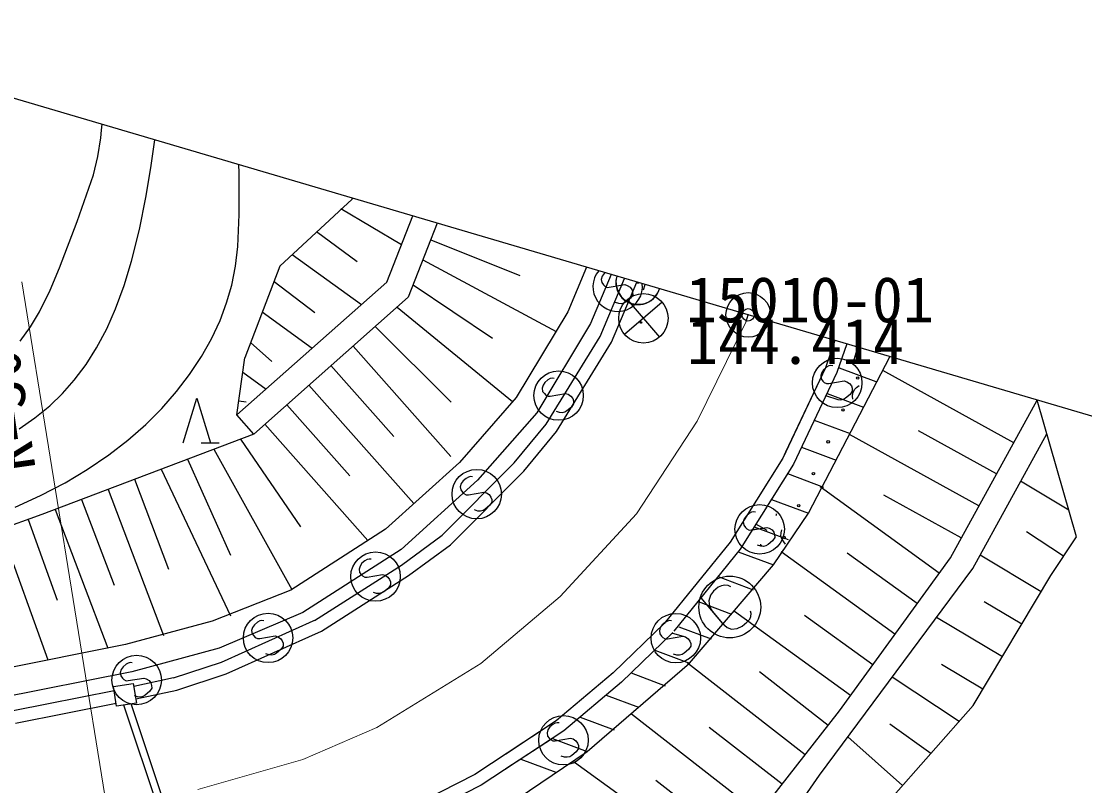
# Model space of a CAD drawing. Units: millimetres, scale not verified. Extents: x 40000 to 680000, y 20000 to 380000.
# Drawn here: x 129712 to 172494, y 295228 to 326002 of the extents above; entities that cross this region are included whole.
import ezdxf
from ezdxf.enums import TextEntityAlignment as Align

# ---------------------------------------------------------------- set-up
doc = ezdxf.new("R2010")
doc.units = ezdxf.units.MM
doc.header["$LTSCALE"] = 1000
doc.header["$PDMODE"] = 32
doc.header["$PDSIZE"] = 500
doc.linetypes.add('CHAIN', pattern=[18.5, 12, -1.5, 3.5, -1.5])
for name, color, linetype, lineweight in [('M-BGD', 7, 'Continuous', 25), ('M-BMK', 2, 'CHAIN', 13), ('M-BMK-HTXT', 7, 'Continuous', 13), ('M-BMK-ROW', 30, 'Continuous', 25), ('M-BMK-SRVR', 3, 'Continuous', 25)]:
    doc.layers.add(name, color=color, linetype=linetype, lineweight=lineweight)
doc.layers.add('M-OTRS', color=6, linetype='Continuous')
doc.styles.add('ＭＳ ゴシック', font='')
doc.styles.get('ＭＳ ゴシック').set_extended_font_data('MS Gothic')

msp = doc.modelspace()

# ---------------------------------------------------------------- linework, layer by layer
at = {"layer": 'M-BGD'}
for p, q in [((132945, 321616), (132967, 321853)), ((132791, 320556), (132910, 321310)), ((132910, 321310), (132945, 321616)), ((134918, 320105), (135079, 321230)), ((132614, 319822), (132791, 320556)), ((134721, 318911), (134918, 320105)), ((138475, 319916), (138470, 320229)), ((131963, 317939), (132614, 319822)), ((138480, 319537), (138475, 319916)), ((138481, 318228), (138480, 319537)), ((134465, 317615), (134721, 318911)), ((143030, 318836), (140115, 316146)), ((143030, 318836), (143042, 318880)), ((142565, 318463), (145011, 317019)), ((131256, 316078), (131963, 317939)), ((138421, 316930), (138481, 318228)), ((144414, 315494), (145460, 318166)), ((134152, 316339), (134465, 317615)), ((141585, 317536), (143223, 316326)), ((146447, 317875), (145279, 314890)), ((146186, 317207), (149771, 315773)), ((138330, 316147), (138421, 316930)), ((140605, 316610), (143404, 314600)), ((133857, 315371), (134152, 316339)), ((145870, 316400), (151224, 313516)), ((130874, 315174), (131256, 316078)), ((138180, 315384), (138330, 316147)), ((140115, 316146), (138699, 312454)), ((152453, 316102), (151700, 314304)), ((153442, 315810), (152616, 313839)), ((153079, 315741), (153043, 315613)), ((153157, 315851), (153079, 315741)), ((153195, 315883), (153157, 315851)), ((133506, 314422), (133857, 315371)), ((137973, 314664), (138180, 315384)), ((138383, 310153), (144414, 315494)), ((139879, 315531), (141528, 314275)), ((145476, 315393), (148673, 313243)), ((152999, 313317), (153984, 315650)), ((153043, 315613), (153063, 315487)), ((153063, 315487), (153133, 315395)), ((153133, 315395), (153184, 315341)), ((153184, 315341), (153279, 315290)), ((153368, 315292), (153989, 315399)), ((153456, 313081), (154479, 315504)), ((153989, 315399), (154092, 315368)), ((154092, 315368), (154203, 315297)), ((154745, 315192), (154812, 315406)), ((130444, 314308), (130874, 315174)), ((145279, 314890), (139063, 309385)), ((153279, 315290), (153368, 315292)), ((154203, 315297), (154272, 315199)), ((154310, 314989), (154219, 314855)), ((154272, 315199), (154306, 315103)), ((154306, 315103), (154310, 314989)), ((137707, 313961), (137973, 314664)), ((144835, 314497), (149476, 310691)), ((153745, 314636), (153617, 314680)), ((153854, 314630), (153745, 314636)), ((153956, 314656), (153854, 314630)), ((154042, 314708), (153956, 314656)), ((155494, 314692), (153985, 313395)), ((154219, 314855), (154042, 314708)), ((154091, 314798), (155388, 313289)), ((130082, 313698), (130444, 314308)), ((133150, 313627), (133506, 314422)), ((139407, 314300), (141421, 312843)), ((151700, 314304), (149616, 310852)), ((158874, 313918), (158956, 314183)), ((129667, 313118), (130082, 313698)), ((132739, 312857), (133150, 313627)), ((137359, 313217), (137707, 313961)), ((143947, 313710), (147002, 310665)), ((152616, 313839), (150447, 310245)), ((136962, 312509), (137359, 313217)), ((150824, 309789), (152999, 313317)), ((132316, 312186), (132739, 312857)), ((138935, 313069), (139793, 312304)), ((143059, 312924), (146990, 308486)), ((151242, 309491), (153456, 313081)), ((162440, 313155), (162064, 312054)), ((162440, 313155), (162064, 312054)), ((162920, 313013), (162528, 311866)), ((162920, 313013), (162528, 311866)), ((163162, 312218), (163369, 312867)), ((136484, 311783), (136962, 312509)), ((138383, 310153), (138699, 312454)), ((161387, 306197), (164651, 312498)), ((131843, 311551), (132316, 312186)), ((142171, 312138), (144699, 309283)), ((162064, 312054), (160343, 308419)), ((161989, 311976), (161912, 311866)), ((161989, 311976), (161912, 311866)), ((162108, 312075), (161989, 311976)), ((162108, 312075), (161989, 311976)), ((162202, 312127), (162108, 312075)), ((162202, 312127), (162108, 312075)), ((162282, 312148), (162202, 312127)), ((162282, 312148), (162202, 312127)), ((162363, 312137), (162282, 312148)), ((162363, 312137), (162282, 312148)), ((162616, 312050), (164092, 311498)), ((169640, 309036), (164369, 311941)), ((131375, 311016), (131843, 311551)), ((135963, 311100), (136484, 311783)), ((138620, 311879), (139561, 311196)), ((150781, 311467), (150703, 311357)), ((150900, 311566), (150781, 311467)), ((150993, 311618), (150900, 311566)), ((151073, 311639), (150993, 311618)), ((151154, 311628), (151073, 311639)), ((162528, 311866), (160782, 308179)), ((162528, 311866), (160782, 308179)), ((161912, 311866), (161875, 311738)), ((161912, 311866), (161875, 311738)), ((161875, 311738), (161896, 311612)), ((161875, 311738), (161896, 311612)), ((161896, 311612), (161965, 311520)), ((161896, 311612), (161965, 311520)), ((161965, 311520), (162017, 311466)), ((161965, 311520), (162017, 311466)), ((162017, 311466), (162112, 311414)), ((162017, 311466), (162112, 311414)), ((162201, 311417), (162821, 311523)), ((162201, 311417), (162821, 311523)), ((162821, 311523), (162925, 311492)), ((162821, 311523), (162925, 311492)), ((162925, 311492), (163036, 311422)), ((162925, 311492), (163036, 311422)), ((135362, 310415), (135963, 311100)), ((141283, 311351), (145506, 306583)), ((150703, 311357), (150666, 311229)), ((150666, 311229), (150687, 311103)), ((150687, 311103), (150756, 311011)), ((162112, 311414), (162201, 311417)), ((162112, 311414), (162201, 311417)), ((163036, 311422), (163105, 311323)), ((163036, 311422), (163105, 311323)), ((163142, 311114), (163052, 310980)), ((163142, 311114), (163052, 310980)), ((163105, 311323), (163138, 311228)), ((163105, 311323), (163138, 311228)), ((163138, 311228), (163142, 311114)), ((163138, 311228), (163142, 311114)), ((130865, 310523), (131375, 311016)), ((136223, 309037), (136772, 310832)), ((136772, 310832), (137321, 309037)), ((138462, 310728), (138759, 310687)), ((149616, 310852), (147340, 308244)), ((150756, 311011), (150808, 310957)), ((150808, 310957), (150903, 310906)), ((150903, 310906), (150992, 310908)), ((150992, 310908), (151612, 311015)), ((151612, 311015), (151716, 310984)), ((151716, 310984), (151827, 310913)), ((151827, 310913), (151896, 310815)), ((151933, 310605), (151843, 310471)), ((151896, 310815), (151930, 310719)), ((151930, 310719), (151933, 310605)), ((162577, 310761), (162085, 310929)), ((162129, 311023), (163601, 310472)), ((162577, 310761), (162450, 310804)), ((162687, 310754), (162577, 310761)), ((162687, 310754), (162577, 310761)), ((162788, 310780), (162687, 310754)), ((162788, 310780), (162687, 310754)), ((162875, 310833), (162788, 310780)), ((162875, 310833), (162788, 310780)), ((163052, 310980), (162875, 310833)), ((163052, 310980), (162875, 310833)), ((167088, 304405), (170585, 310751)), ((167088, 304405), (170585, 310751)), ((172157, 305252), (170585, 310751)), ((130258, 310034), (130865, 310523)), ((134721, 309776), (135362, 310415)), ((140395, 310565), (142934, 307698)), ((150447, 310245), (148072, 307525)), ((151368, 310252), (151241, 310296)), ((151478, 310246), (151368, 310252)), ((151580, 310272), (151478, 310246)), ((151666, 310324), (151580, 310272)), ((151843, 310471), (151666, 310324)), ((129622, 309598), (130258, 310034)), ((133998, 309141), (134721, 309776)), ((139063, 309385), (138383, 310153)), ((139507, 309779), (143655, 305094)), ((149543, 308231), (150824, 309789)), ((161616, 309939), (163055, 309401)), ((139063, 309385), (130536, 306147)), ((149924, 307887), (151242, 309491)), ((168239, 306493), (163033, 309362)), ((168947, 307778), (165803, 309510)), ((167992, 303978), (170971, 309399)), ((133230, 308548), (133998, 309141)), ((136947, 309037), (137667, 309037)), ((138530, 309183), (140939, 305653)), ((132369, 307962), (133230, 308548)), ((137464, 308778), (140595, 303132)), ((161102, 308855), (162494, 308335)), ((136398, 308373), (138123, 304507)), ((147340, 308244), (144367, 305551)), ((146648, 305309), (149543, 308231)), ((160343, 308419), (158224, 305038)), ((160343, 308419), (158224, 305038)), ((160782, 308179), (158632, 304748)), ((160782, 308179), (158632, 304748)), ((131476, 307427), (132369, 307962)), ((135333, 307969), (138125, 302066)), ((146983, 304919), (149924, 307887)), ((147700, 307651), (147607, 307600)), ((147780, 307672), (147700, 307651)), ((147861, 307661), (147780, 307672)), ((160539, 307791), (161982, 307251)), ((130489, 306909), (131476, 307427)), ((134267, 307564), (135641, 303946)), ((148072, 307525), (144992, 304734)), ((147410, 307390), (147373, 307262)), ((147373, 307262), (147394, 307136)), ((147488, 307500), (147410, 307390)), ((147607, 307600), (147488, 307500)), ((166642, 303789), (161848, 307260)), ((171850, 306326), (169917, 307482)), ((129467, 306440), (130489, 306909)), ((132135, 306754), (133444, 303306)), ((133201, 307159), (135437, 301271)), ((147394, 307136), (147464, 307045)), ((147464, 307045), (147515, 306990)), ((147515, 306990), (147610, 306939)), ((147610, 306939), (147699, 306941)), ((147699, 306941), (148319, 307048)), ((148319, 307048), (148423, 307017)), ((148423, 307017), (148534, 306946)), ((148534, 306946), (148603, 306848)), ((148603, 306848), (148637, 306752)), ((159891, 306757), (161387, 306197)), ((167529, 305205), (164408, 306925)), ((131069, 306349), (133189, 300769)), ((148075, 306286), (147948, 306329)), ((148373, 306358), (148287, 306305)), ((148550, 306505), (148373, 306358)), ((148640, 306638), (148550, 306505)), ((148637, 306752), (148640, 306638)), ((130536, 306147), (115116, 300587)), ((129985, 305948), (131160, 302692)), ((148185, 306279), (148075, 306286)), ((148287, 306305), (148185, 306279)), ((158792, 305973), (158756, 305845)), ((158792, 305973), (158756, 305845)), ((158870, 306083), (158792, 305973)), ((158870, 306083), (158792, 305973)), ((158989, 306182), (158870, 306083)), ((158989, 306182), (158870, 306083)), ((159082, 306234), (158989, 306182)), ((159082, 306234), (158989, 306182)), ((159162, 306255), (159082, 306234)), ((159162, 306255), (159082, 306234)), ((159243, 306244), (159162, 306255)), ((159243, 306244), (159162, 306255)), ((159975, 304117), (161387, 306197)), ((128884, 305551), (130781, 300290)), ((144367, 305551), (140556, 303107)), ((158756, 305845), (158776, 305719)), ((158756, 305845), (158776, 305719)), ((158776, 305719), (158846, 305627)), ((158776, 305719), (158846, 305627)), ((158846, 305627), (158897, 305573)), ((158846, 305627), (158897, 305573)), ((158897, 305573), (158992, 305521)), ((158897, 305573), (158992, 305521)), ((158992, 305521), (159081, 305524)), ((158992, 305521), (159081, 305524)), ((159081, 305524), (159702, 305630)), ((159123, 305531), (159702, 305630)), ((159196, 305648), (160570, 305134)), ((159714, 305508), (159268, 305763)), ((159714, 305508), (159268, 305763)), ((159702, 305630), (159805, 305599)), ((159702, 305630), (159805, 305599)), ((159805, 305599), (159916, 305529)), ((159805, 305599), (159916, 305529)), ((159916, 305529), (159985, 305430)), ((159916, 305529), (159985, 305430)), ((145007, 304108), (146648, 305309)), ((159932, 305087), (159755, 304940)), ((159932, 305087), (159755, 304940)), ((160023, 305221), (159932, 305087)), ((160023, 305221), (159932, 305087)), ((159985, 305430), (160019, 305335)), ((159985, 305430), (160019, 305335)), ((160019, 305335), (160023, 305221)), ((160019, 305335), (160023, 305221)), ((171647, 304471), (170153, 305447)), ((171137, 303690), (172157, 305252)), ((144992, 304734), (141037, 302198)), ((145296, 303685), (146983, 304919)), ((158224, 305038), (155581, 301760)), ((158224, 305038), (155581, 301760)), ((158632, 304748), (155970, 301446)), ((158632, 304748), (155970, 301446)), ((158553, 304650), (159975, 304117)), ((159458, 304868), (159330, 304911)), ((159458, 304868), (159330, 304911)), ((159567, 304861), (159458, 304868)), ((159567, 304861), (159458, 304868)), ((159669, 304887), (159567, 304861)), ((159669, 304887), (159567, 304861)), ((159755, 304940), (159669, 304887)), ((159755, 304940), (159669, 304887)), ((164859, 301326), (160282, 304641)), ((143535, 304281), (143416, 304182)), ((143629, 304333), (143535, 304281)), ((143709, 304354), (143629, 304333)), ((143790, 304343), (143709, 304354)), ((162630, 298248), (167088, 304405)), ((165750, 302558), (162938, 304595)), ((170746, 303035), (168283, 304508)), ((141511, 301878), (145007, 304108)), ((143339, 304072), (143302, 303944)), ((143302, 303944), (143323, 303818)), ((143323, 303818), (143392, 303726)), ((143416, 304182), (143339, 304072)), ((156599, 300164), (159975, 304117)), ((161821, 295657), (167992, 303978)), ((141787, 301446), (145296, 303685)), ((143392, 303726), (143444, 303672)), ((143444, 303672), (143539, 303621)), ((143539, 303621), (143628, 303623)), ((143628, 303623), (144248, 303729)), ((144248, 303729), (144352, 303699)), ((144352, 303699), (144463, 303628)), ((144463, 303628), (144532, 303529)), ((144532, 303529), (144565, 303434)), ((144565, 303434), (144569, 303320)), ((157745, 303648), (159159, 303119)), ((168008, 298456), (171137, 303690)), ((140556, 303107), (137385, 301848)), ((144004, 302967), (143877, 303011)), ((144114, 302961), (144004, 302967)), ((144215, 302987), (144114, 302961)), ((144302, 303039), (144215, 302987)), ((144479, 303186), (144302, 303039)), ((144569, 303320), (144479, 303186)), ((157438, 302906), (157372, 302672)), ((157438, 302906), (157372, 302672)), ((157563, 303059), (157438, 302906)), ((157563, 303059), (157438, 302906)), ((157751, 303215), (157563, 303059)), ((157751, 303215), (157563, 303059)), ((157885, 303278), (157751, 303215)), ((157885, 303278), (157751, 303215)), ((158020, 303301), (157885, 303278)), ((158020, 303301), (157885, 303278)), ((158144, 303289), (158020, 303301)), ((158144, 303289), (158020, 303301)), ((158258, 303230), (158144, 303289)), ((158258, 303230), (158144, 303289)), ((156938, 302646), (158287, 302141)), ((157054, 302791), (157906, 301767)), ((157372, 302672), (157393, 302462)), ((157372, 302672), (157393, 302462)), ((169964, 301727), (168450, 302632)), ((141037, 302198), (137678, 300760)), ((157393, 302462), (157514, 302238)), ((157393, 302462), (157514, 302238)), ((157514, 302238), (157906, 301767)), ((163076, 298864), (158402, 302248)), ((159074, 302161), (159047, 302252)), ((159074, 302161), (159047, 302252)), ((159059, 302043), (159074, 302161)), ((159059, 302043), (159074, 302161)), ((163967, 300095), (161217, 302086)), ((137385, 301848), (133907, 300911)), ((137767, 300205), (141577, 301914)), ((139093, 301712), (139016, 301602)), ((139213, 301811), (139093, 301712)), ((139306, 301863), (139213, 301811)), ((139386, 301884), (139306, 301863)), ((139467, 301873), (139386, 301884)), ((155581, 301760), (153528, 299773)), ((155581, 301760), (153528, 299773)), ((155496, 301702), (155419, 301592)), ((155496, 301702), (155419, 301592)), ((155615, 301801), (155496, 301702)), ((155615, 301801), (155496, 301702)), ((155709, 301853), (155615, 301801)), ((155709, 301853), (155615, 301801)), ((155789, 301874), (155709, 301853)), ((155789, 301874), (155709, 301853)), ((155870, 301863), (155789, 301874)), ((155870, 301863), (155789, 301874)), ((156166, 301630), (157471, 301142)), ((157906, 301767), (158112, 301597)), ((157906, 301767), (158112, 301597)), ((158508, 301552), (158713, 301657)), ((158508, 301552), (158713, 301657)), ((158713, 301657), (158895, 301809)), ((158713, 301657), (158895, 301809)), ((158895, 301809), (159023, 301939)), ((158895, 301809), (159023, 301939)), ((159023, 301939), (159059, 302043)), ((159023, 301939), (159059, 302043)), ((169182, 300419), (166529, 302005)), ((137951, 299727), (141787, 301446)), ((139016, 301602), (138979, 301474)), ((138979, 301474), (139000, 301347)), ((139000, 301347), (139069, 301256)), ((139069, 301256), (139121, 301201)), ((139121, 301201), (139216, 301150)), ((139305, 301153), (139925, 301259)), ((139925, 301259), (140029, 301228)), ((140029, 301228), (140140, 301158)), ((155929, 301400), (153864, 299402)), ((155929, 301400), (153864, 299402)), ((155419, 301592), (155382, 301464)), ((155419, 301592), (155382, 301464)), ((155382, 301464), (155402, 301338)), ((155382, 301464), (155402, 301338)), ((155402, 301338), (155472, 301246)), ((155402, 301338), (155472, 301246)), ((155472, 301246), (155524, 301192)), ((155472, 301246), (155524, 301192)), ((155708, 301143), (156328, 301249)), ((155708, 301143), (156328, 301249)), ((155912, 301373), (156432, 301218)), ((156328, 301249), (156432, 301218)), ((156432, 301218), (156542, 301148)), ((156432, 301218), (156542, 301148)), ((158112, 301597), (158284, 301537)), ((158112, 301597), (158284, 301537)), ((158284, 301537), (158508, 301552)), ((158284, 301537), (158508, 301552)), ((133907, 300911), (122322, 298607)), ((139216, 301150), (139305, 301153)), ((140140, 301158), (140209, 301059)), ((140246, 300850), (140156, 300716)), ((140209, 301059), (140243, 300964)), ((140243, 300964), (140246, 300850)), ((155524, 301192), (155619, 301140)), ((155524, 301192), (155619, 301140)), ((155619, 301140), (155708, 301143)), ((155619, 301140), (155708, 301143)), ((156542, 301148), (156611, 301049)), ((156542, 301148), (156611, 301049)), ((156649, 300840), (156559, 300706)), ((156649, 300840), (156559, 300706)), ((156611, 301049), (156645, 300954)), ((156611, 301049), (156645, 300954)), ((156645, 300954), (156649, 300840)), ((156645, 300954), (156649, 300840)), ((137678, 300760), (134164, 299813)), ((139681, 300497), (139554, 300540)), ((139791, 300490), (139681, 300497)), ((139893, 300516), (139791, 300490)), ((139979, 300569), (139893, 300516)), ((140156, 300716), (139979, 300569)), ((155194, 300690), (156599, 300164)), ((156084, 300487), (155957, 300530)), ((156084, 300487), (155957, 300530)), ((156193, 300480), (156084, 300487)), ((156193, 300480), (156084, 300487)), ((156295, 300506), (156193, 300480)), ((156295, 300506), (156193, 300480)), ((156382, 300559), (156295, 300506)), ((156382, 300559), (156295, 300506)), ((156559, 300706), (156382, 300559)), ((156559, 300706), (156382, 300559)), ((133806, 300017), (133728, 299907)), ((133925, 300117), (133806, 300017)), ((134018, 300168), (133925, 300117)), ((134098, 300189), (134018, 300168)), ((134179, 300178), (134098, 300189)), ((135836, 299577), (137767, 300205)), ((152484, 296609), (156599, 300164)), ((161244, 296472), (156511, 300164)), ((168399, 299110), (166729, 300109)), ((134164, 299813), (122542, 297501)), ((133728, 299907), (133691, 299779)), ((133691, 299779), (133712, 299653)), ((133712, 299653), (133782, 299562)), ((133782, 299562), (133833, 299507)), ((133833, 299507), (133928, 299456)), ((134017, 299458), (134637, 299565)), ((135836, 299577), (134234, 299227)), ((134637, 299565), (134741, 299534)), ((134741, 299534), (134852, 299463)), ((135970, 299081), (137951, 299727)), ((153528, 299773), (151236, 297836)), ((153528, 299773), (151236, 297836)), ((154245, 299771), (155621, 299256)), ((162168, 297656), (159404, 299812)), ((167439, 297813), (164743, 299597)), ((129379, 298256), (133443, 299056)), ((133417, 299218), (134215, 299346)), ((133544, 298425), (133417, 299218)), ((133928, 299456), (134017, 299458)), ((134215, 299346), (134343, 298553)), ((134316, 298720), (135970, 299081)), ((134852, 299463), (134921, 299365)), ((134958, 299155), (134868, 299022)), ((134921, 299365), (134955, 299269)), ((134955, 299269), (134958, 299155)), ((153864, 299402), (151535, 297435)), ((153864, 299402), (151535, 297435)), ((134394, 298802), (134266, 298846)), ((134503, 298796), (134394, 298802)), ((134605, 298822), (134503, 298796)), ((134691, 298875), (134605, 298822)), ((134868, 299022), (134691, 298875)), ((153239, 298874), (154542, 298387)), ((129478, 297753), (133524, 298549)), ((134343, 298553), (133544, 298425)), ((136188, 291466), (133832, 298471)), ((136484, 291514), (134128, 298519)), ((157088, 291144), (162630, 298248)), ((164595, 294600), (168008, 298456)), ((151236, 297836), (147961, 295683)), ((151236, 297836), (149206, 296502)), ((152194, 297992), (153564, 297479)), ((159397, 294104), (154262, 298109)), ((151535, 297435), (148212, 295250)), ((150900, 297483), (150863, 297355)), ((150900, 297483), (150863, 297355)), ((150863, 297355), (150884, 297229)), ((150863, 297355), (150884, 297229)), ((150977, 297594), (150900, 297483)), ((150977, 297594), (150900, 297483)), ((151097, 297693), (150977, 297594)), ((151097, 297693), (150977, 297594)), ((151190, 297744), (151097, 297693)), ((151190, 297744), (151097, 297693)), ((151270, 297765), (151190, 297744)), ((151270, 297765), (151190, 297744)), ((151351, 297755), (151270, 297765)), ((151351, 297755), (151270, 297765)), ((160321, 295288), (157389, 297574)), ((166302, 296528), (164660, 297709)), ((151080, 297135), (149206, 295904)), ((150884, 297229), (150953, 297138)), ((150884, 297229), (150953, 297138)), ((150953, 297138), (151005, 297083)), ((150953, 297138), (151005, 297083)), ((151005, 297083), (151100, 297032)), ((151005, 297083), (151100, 297032)), ((151080, 297135), (152484, 296609)), ((151100, 297032), (151189, 297034)), ((151100, 297032), (151189, 297034)), ((151189, 297034), (151809, 297141)), ((151189, 297034), (151809, 297141)), ((151809, 297141), (151913, 297110)), ((151809, 297141), (151913, 297110)), ((151913, 297110), (152024, 297039)), ((151913, 297110), (152024, 297039)), ((152024, 297039), (152093, 296941)), ((152024, 297039), (152093, 296941)), ((152093, 296941), (152127, 296845)), ((152093, 296941), (152127, 296845)), ((165164, 295243), (162960, 297193)), ((149206, 294397), (152484, 296609)), ((152040, 296598), (151863, 296451)), ((152040, 296598), (151863, 296451)), ((152130, 296731), (152040, 296598)), ((152130, 296731), (152040, 296598)), ((152127, 296845), (152130, 296731)), ((152127, 296845), (152130, 296731)), ((149808, 296299), (151212, 295773)), ((151565, 296379), (151438, 296422)), ((151565, 296379), (151438, 296422)), ((151675, 296372), (151565, 296379)), ((151675, 296372), (151565, 296379)), ((151777, 296398), (151675, 296372)), ((151777, 296398), (151675, 296372)), ((151863, 296451), (151777, 296398)), ((151863, 296451), (151777, 296398)), ((157745, 291985), (151970, 296170)), ((147961, 295683), (144647, 293997)), ((158975, 291556), (161821, 295657)), ((148212, 295250), (144848, 293539)), ((158474, 292920), (155243, 295440))]:
    msp.add_line(p, q, dxfattribs=at)
for points in [[(164058, 312691), (164169, 312719), (164290, 312720)], [(162064, 312054), (160456, 308658), (160343, 308419)], [(163161, 310785), (163153, 310910), (163171, 311032), (163236, 311172), (163317, 311264), (163417, 311339)], [(160455, 304948), (160322, 305141), (160274, 305279), (160277, 305404), (160306, 305523)]]:
    msp.add_lwpolyline(points, dxfattribs=at)
for centre, radius in [((154740, 314044), 995), ((154647, 313875), 31.3), ((154647, 313875), 25), ((154647, 313875), 18.8), ((154647, 313875), 12.5), ((154647, 313875), 6.3), ((162537, 311443), 995), ((162537, 311443), 995), ((151328, 310934), 995), ((163360, 311639), 49.8), ((163360, 311639), 49.8), ((162767, 310355), 49.8), ((162767, 310355), 49.8), ((162174, 309072), 49.8), ((148035, 306967), 995), ((161581, 307788), 49.8), ((159417, 305550), 995), ((159417, 305550), 995), ((160988, 306504), 49.8), ((160395, 305220), 49.8), ((160395, 305220), 49.8), ((143964, 303649), 995), ((158215, 302422), 1244), ((158215, 302422), 1244), ((139641, 301179), 995), ((156044, 301169), 995), ((156044, 301169), 995), ((134353, 299484), 995), ((151525, 297060), 995), ((151525, 297060), 995)]:
    msp.add_circle(centre, radius, dxfattribs=at)
for centre, radius, start, end in [((153704, 315318), 995, 139.9964, 7.1178), ((154526, 315490), 896, 163.5546, 343.5596), ((154526, 315490), 896, 163.5546, 343.5596), ((154530, 315503), 896, 164.4215, 342.6927), ((154526, 315490), 27, 163.4748, 343.6394), ((154526, 315490), 27, 163.4748, 343.6394), ((154530, 315503), 27, 193.5801, 313.534), ((160049, 306158), 49.8, 285.1375, 14.7056), ((160049, 306158), 49.8, 285.1375, 14.7056), ((159456, 304875), 49.8, 11.8288, 108.0218), ((159456, 304875), 49.8, 11.8288, 108.0218)]:
    msp.add_arc(centre, radius, start, end, dxfattribs=at)
at = {"layer": 'M-BMK'}
for p, q in [((156899, 309908), (158874, 313918)), ((154460, 306175), (156899, 309908)), ((151388, 302852), (154460, 306175)), ((148205, 300153), (151388, 302852)), ((144018, 297576), (148205, 300153)), ((141043, 296282), (144018, 297576)), ((136814, 295073), (141043, 296282))]:
    msp.add_line(p, q, dxfattribs=at)
at = {"layer": 'M-BMK-HTXT'}
msp.add_line((133152, 294337), (129729, 315507), dxfattribs=at)
at = {"layer": 'M-BMK-ROW'}
msp.add_line((185891, 306233), (118909, 326002), dxfattribs=at)
at = {"layer": 'M-BMK-SRVR'}
msp.add_circle((158956, 314183), 896, dxfattribs=at)
at = {"layer": 'M-OTRS'}
msp.add_point((158956, 314184), dxfattribs=at)

# ---------------------------------------------------------------- texts
at = {"layer": 'M-BGD', "style": 'ＭＳ ゴシック'}
for s, p in [('15010-01', (156450, 313337)), ('144.414', (156495, 311656))]:
    msp.add_text(s, height=1833, dxfattribs=at).set_placement(p, align=Align.BOTTOM_LEFT)
msp.add_text('R=30', height=1833, rotation=98.2, dxfattribs=at).set_placement((130840, 308047), align=Align.BOTTOM_LEFT)

doc.saveas('drawing.dxf')
